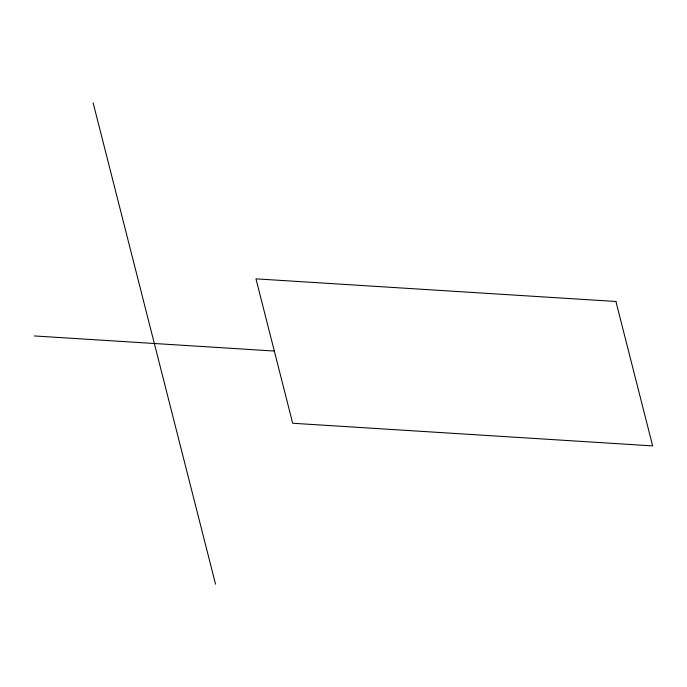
<?xml version="1.0" encoding="UTF-8"?>
<svg xmlns="http://www.w3.org/2000/svg" width="687" height="687" viewBox="0 0 687 687"><rect width="100%" height="100%" fill="white"/><g stroke="black" fill="none" stroke-linecap="round" stroke-linejoin="round"><path stroke-width="1.03" d="M34.35 335.952L274.328 351.048M93.123 102.81L215.555 584.19M615.921 301.481L255.959 278.845L292.688 423.252L652.65 445.897L615.921 301.481"/></g></svg>
